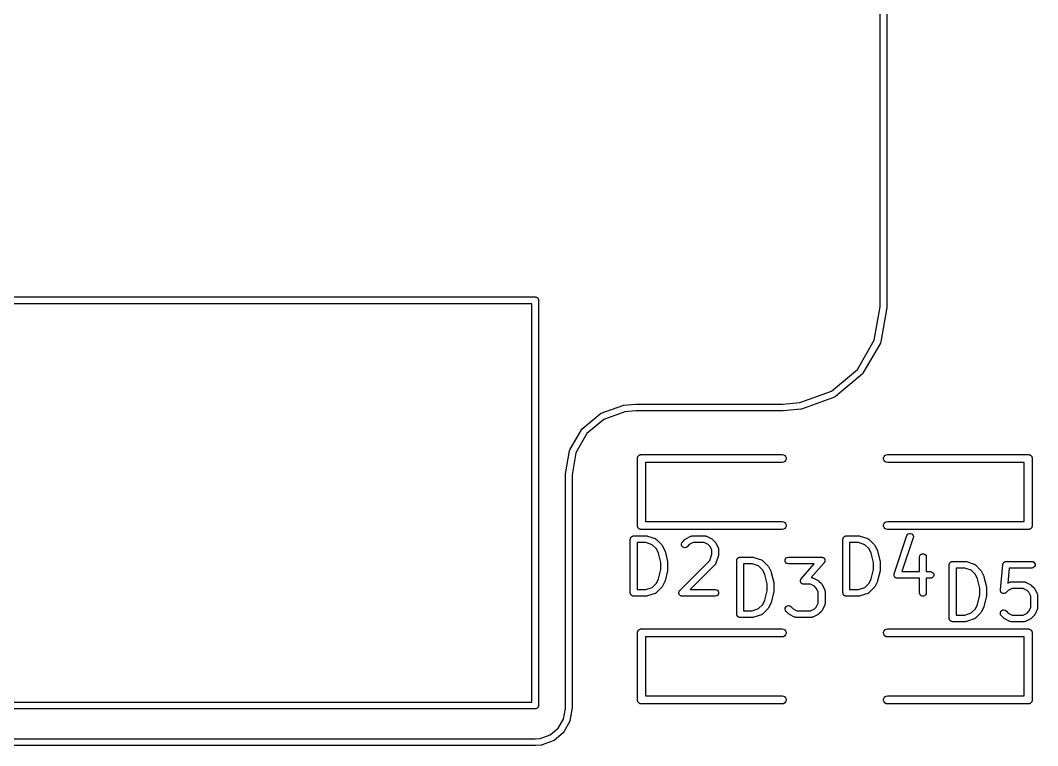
# Model space of a CAD drawing. Extents: x 101.3 to 133.5, y -168.4 to -100.4.
# Drawn here: x 111.66 to 126.86, y -122.08 to -111.24 of the extents above; entities that cross this region are included whole.
import ezdxf

# ---------------------------------------------------------------- set-up
doc = ezdxf.new("R2010")
doc.units = 0
doc.header["$MEASUREMENT"] = 0
doc.layers.add('BLACK', color=7, linetype='CONTINUOUS')

msp = doc.modelspace()

# ---------------------------------------------------------------- linework, layer by layer
at = {"layer": 'Black'}
for p, q in [((124.503, -115.521), (124.503, -111.027)), ((124.603, -111.025), (124.603, -115.525)), ((110.953, -115.375), (119.353, -115.375)), ((119.353, -115.375), (119.357, -115.376)), ((119.357, -115.376), (119.362, -115.376)), ((119.362, -115.376), (119.366, -115.377)), ((119.366, -115.377), (119.37, -115.378)), ((119.37, -115.378), (119.374, -115.38)), ((119.374, -115.38), (119.378, -115.382)), ((119.378, -115.382), (119.381, -115.385)), ((119.381, -115.385), (119.385, -115.387)), ((119.385, -115.387), (119.388, -115.39)), ((119.388, -115.39), (119.391, -115.393)), ((119.391, -115.393), (119.393, -115.397)), ((119.393, -115.397), (119.396, -115.4)), ((119.396, -115.4), (119.398, -115.404)), ((119.398, -115.404), (119.4, -115.408)), ((119.4, -115.408), (119.401, -115.412)), ((119.401, -115.412), (119.402, -115.416)), ((119.402, -115.416), (119.402, -115.421)), ((119.402, -115.421), (119.403, -115.425)), ((119.403, -115.425), (119.403, -121.475)), ((119.303, -115.475), (110.903, -115.475)), ((119.303, -121.425), (119.303, -115.475)), ((124.415, -116.021), (124.503, -115.521)), ((124.602, -115.534), (124.512, -116.047)), ((124.603, -115.525), (124.602, -115.529)), ((124.602, -115.529), (124.602, -115.534)), ((124.163, -116.457), (124.415, -116.021)), ((124.512, -116.047), (124.508, -116.056)), ((124.512, -116.047), (124.512, -116.047)), ((124.506, -116.063), (124.245, -116.514)), ((124.508, -116.056), (124.506, -116.063)), ((124.506, -116.063), (124.506, -116.063)), ((123.778, -116.78), (124.163, -116.457)), ((124.234, -116.527), (123.835, -116.862)), ((124.24, -116.521), (124.234, -116.527)), ((124.234, -116.527), (124.234, -116.527)), ((124.245, -116.514), (124.24, -116.521)), ((124.245, -116.514), (124.245, -116.514)), ((123.303, -116.953), (123.778, -116.78)), ((123.051, -116.975), (123.303, -116.953)), ((123.82, -116.871), (123.331, -117.049)), ((123.835, -116.862), (123.82, -116.871)), ((123.835, -116.862), (123.835, -116.862)), ((120.321, -117.121), (120.336, -117.112)), ((120.336, -117.112), (120.662, -116.993)), ((120.69, -117.089), (120.378, -117.203)), ((120.662, -116.993), (120.669, -116.992)), ((120.669, -116.992), (120.675, -116.99)), ((120.675, -116.99), (120.849, -116.975)), ((120.855, -117.075), (120.69, -117.089)), ((120.849, -116.975), (120.851, -116.975)), ((120.851, -116.975), (120.853, -116.975)), ((120.853, -116.975), (123.051, -116.975)), ((123.053, -117.075), (120.855, -117.075)), ((123.055, -117.075), (123.053, -117.075)), ((123.057, -117.075), (123.055, -117.075)), ((123.318, -117.052), (123.057, -117.075)), ((123.324, -117.05), (123.318, -117.052)), ((123.331, -117.049), (123.324, -117.05)), ((120.055, -117.344), (120.321, -117.121)), ((120.378, -117.203), (120.126, -117.415)), ((120.321, -117.121), (120.321, -117.121)), ((119.87, -117.658), (120.044, -117.357)), ((120.126, -117.415), (119.961, -117.7)), ((120.044, -117.357), (120.055, -117.344)), ((120.055, -117.344), (120.055, -117.344)), ((119.804, -118.016), (119.864, -117.674)), ((119.864, -117.674), (119.867, -117.665)), ((119.864, -117.674), (119.864, -117.674)), ((119.867, -117.665), (119.87, -117.658)), ((119.87, -117.658), (119.87, -117.658)), ((119.961, -117.7), (119.903, -118.029)), ((120.879, -117.788), (120.88, -117.783)), ((120.879, -118.788), (120.879, -117.788)), ((120.88, -117.778), (120.882, -117.773)), ((120.88, -117.783), (120.88, -117.778)), ((120.882, -117.773), (120.883, -117.767)), ((120.883, -117.767), (120.885, -117.763)), ((120.885, -117.763), (120.887, -117.758)), ((120.887, -117.758), (120.89, -117.754)), ((120.89, -117.754), (120.893, -117.749)), ((120.893, -117.749), (120.897, -117.746)), ((120.897, -117.746), (120.9, -117.742)), ((120.9, -117.742), (120.905, -117.739)), ((120.905, -117.739), (120.909, -117.736)), ((120.909, -117.736), (120.914, -117.734)), ((120.914, -117.734), (120.918, -117.732)), ((120.918, -117.732), (120.924, -117.731)), ((120.924, -117.731), (120.929, -117.729)), ((120.929, -117.729), (120.934, -117.729)), ((120.934, -117.729), (120.939, -117.728)), ((120.939, -117.728), (123.039, -117.728)), ((123.039, -117.848), (120.999, -117.848)), ((120.999, -117.848), (120.999, -118.728)), ((123.039, -117.728), (123.06, -117.732)), ((123.06, -117.844), (123.039, -117.848)), ((123.06, -117.732), (123.078, -117.742)), ((123.078, -117.834), (123.06, -117.844)), ((123.078, -117.742), (123.091, -117.758)), ((123.091, -117.818), (123.078, -117.834)), ((123.091, -117.758), (123.098, -117.778)), ((123.098, -117.798), (123.091, -117.818)), ((123.098, -117.778), (123.098, -117.798)), ((124.555, -117.778), (124.562, -117.758)), ((124.555, -117.798), (124.555, -117.778)), ((124.562, -117.818), (124.555, -117.798)), ((124.562, -117.758), (124.575, -117.742)), ((124.575, -117.834), (124.562, -117.818)), ((124.575, -117.742), (124.593, -117.732)), ((124.593, -117.844), (124.575, -117.834)), ((124.593, -117.732), (124.614, -117.728)), ((124.614, -117.848), (124.593, -117.844)), ((124.614, -117.728), (126.714, -117.728)), ((126.654, -117.848), (124.614, -117.848)), ((126.654, -118.728), (126.654, -117.848)), ((126.714, -117.728), (126.719, -117.729)), ((126.719, -117.729), (126.724, -117.729)), ((126.724, -117.729), (126.729, -117.731)), ((126.729, -117.731), (126.735, -117.732)), ((126.735, -117.732), (126.739, -117.734)), ((126.739, -117.734), (126.744, -117.736)), ((126.744, -117.736), (126.748, -117.739)), ((126.748, -117.739), (126.753, -117.742)), ((126.753, -117.742), (126.756, -117.746)), ((126.756, -117.746), (126.76, -117.749)), ((126.76, -117.749), (126.763, -117.754)), ((126.763, -117.754), (126.766, -117.758)), ((126.766, -117.758), (126.768, -117.763)), ((126.768, -117.763), (126.77, -117.767)), ((126.77, -117.767), (126.771, -117.773)), ((126.771, -117.773), (126.773, -117.778)), ((126.773, -117.778), (126.773, -117.783)), ((126.773, -117.783), (126.774, -117.788)), ((126.774, -117.788), (126.774, -118.788)), ((119.803, -118.025), (119.804, -118.021)), ((119.803, -121.521), (119.803, -118.025)), ((119.804, -118.021), (119.804, -118.016)), ((119.903, -118.029), (119.903, -121.525)), ((120.999, -118.728), (123.039, -118.728)), ((123.039, -118.728), (123.06, -118.732)), ((123.06, -118.732), (123.078, -118.742)), ((123.078, -118.742), (123.091, -118.758)), ((123.091, -118.758), (123.098, -118.778)), ((123.098, -118.778), (123.098, -118.798)), ((124.555, -118.778), (124.562, -118.758)), ((124.555, -118.798), (124.555, -118.778)), ((124.562, -118.758), (124.575, -118.742)), ((124.575, -118.742), (124.593, -118.732)), ((124.593, -118.732), (124.614, -118.728)), ((124.614, -118.728), (126.654, -118.728)), ((120.88, -118.793), (120.879, -118.788)), ((120.88, -118.798), (120.88, -118.793)), ((120.882, -118.803), (120.88, -118.798)), ((120.883, -118.809), (120.882, -118.803)), ((120.885, -118.813), (120.883, -118.809)), ((120.887, -118.818), (120.885, -118.813)), ((120.89, -118.822), (120.887, -118.818)), ((120.893, -118.827), (120.89, -118.822)), ((120.897, -118.83), (120.893, -118.827)), ((120.9, -118.834), (120.897, -118.83)), ((120.905, -118.837), (120.9, -118.834)), ((120.909, -118.84), (120.905, -118.837)), ((120.914, -118.842), (120.909, -118.84)), ((120.918, -118.844), (120.914, -118.842)), ((120.924, -118.845), (120.918, -118.844)), ((120.929, -118.847), (120.924, -118.845)), ((120.934, -118.847), (120.929, -118.847)), ((120.939, -118.848), (120.934, -118.847)), ((123.039, -118.848), (120.939, -118.848)), ((123.06, -118.844), (123.039, -118.848)), ((123.078, -118.834), (123.06, -118.844)), ((123.091, -118.818), (123.078, -118.834)), ((123.098, -118.798), (123.091, -118.818)), ((124.562, -118.818), (124.555, -118.798)), ((124.575, -118.834), (124.562, -118.818)), ((124.593, -118.844), (124.575, -118.834)), ((124.614, -118.848), (124.593, -118.844)), ((126.714, -118.848), (124.614, -118.848)), ((124.903, -118.939), (124.911, -118.924)), ((124.911, -118.924), (124.924, -118.912)), ((124.924, -118.912), (124.94, -118.906)), ((124.94, -118.906), (124.958, -118.905)), ((124.958, -118.905), (124.974, -118.911)), ((124.974, -118.911), (124.988, -118.922)), ((124.988, -118.922), (124.997, -118.936)), ((124.997, -118.936), (125, -118.953)), ((126.719, -118.847), (126.714, -118.848)), ((126.724, -118.847), (126.719, -118.847)), ((126.729, -118.845), (126.724, -118.847)), ((126.735, -118.844), (126.729, -118.845)), ((126.739, -118.842), (126.735, -118.844)), ((126.744, -118.84), (126.739, -118.842)), ((126.748, -118.837), (126.744, -118.84)), ((126.753, -118.834), (126.748, -118.837)), ((126.756, -118.83), (126.753, -118.834)), ((126.76, -118.827), (126.756, -118.83)), ((126.763, -118.822), (126.76, -118.827)), ((126.766, -118.818), (126.763, -118.822)), ((126.768, -118.813), (126.766, -118.818)), ((126.77, -118.809), (126.768, -118.813)), ((126.771, -118.803), (126.77, -118.809)), ((126.773, -118.798), (126.771, -118.803)), ((126.774, -118.788), (126.773, -118.793)), ((126.773, -118.793), (126.773, -118.798)), ((120.773, -118.993), (120.774, -118.989)), ((120.773, -119.793), (120.773, -118.993)), ((120.774, -118.984), (120.775, -118.98)), ((120.774, -118.989), (120.774, -118.984)), ((120.775, -118.98), (120.776, -118.976)), ((120.776, -118.976), (120.778, -118.972)), ((120.778, -118.972), (120.78, -118.968)), ((120.78, -118.968), (120.783, -118.965)), ((120.783, -118.965), (120.785, -118.961)), ((120.785, -118.961), (120.788, -118.958)), ((120.788, -118.958), (120.791, -118.955)), ((120.791, -118.955), (120.795, -118.952)), ((120.795, -118.952), (120.798, -118.95)), ((120.798, -118.95), (120.802, -118.948)), ((120.802, -118.948), (120.806, -118.946)), ((120.806, -118.946), (120.81, -118.945)), ((120.81, -118.945), (120.814, -118.944)), ((120.814, -118.944), (120.819, -118.944)), ((120.819, -118.944), (120.823, -118.943)), ((120.823, -118.943), (121.013, -118.943)), ((120.873, -119.043), (120.873, -119.743)), ((121.005, -119.043), (120.873, -119.043)), ((121.101, -119.075), (121.005, -119.043)), ((121.013, -118.943), (121.021, -118.944)), ((121.021, -118.944), (121.029, -118.945)), ((121.029, -118.945), (121.144, -118.984)), ((121.163, -119.137), (121.101, -119.075)), ((121.144, -118.984), (121.146, -118.985)), ((121.146, -118.985), (121.149, -118.986)), ((121.149, -118.986), (121.154, -118.989)), ((121.154, -118.989), (121.159, -118.992)), ((121.159, -118.992), (121.161, -118.994)), ((121.161, -118.994), (121.163, -118.996)), ((121.163, -118.996), (121.239, -119.072)), ((121.239, -119.072), (121.244, -119.078)), ((121.244, -119.078), (121.249, -119.085)), ((121.249, -119.085), (121.287, -119.161)), ((121.535, -119.065), (121.54, -119.048)), ((121.537, -119.082), (121.535, -119.065)), ((121.544, -119.098), (121.537, -119.082)), ((121.54, -119.048), (121.55, -119.034)), ((121.55, -119.034), (121.588, -118.996)), ((121.588, -118.996), (121.594, -118.991)), ((121.594, -118.991), (121.601, -118.986)), ((121.601, -118.986), (121.677, -118.948)), ((121.653, -119.072), (121.62, -119.104)), ((121.711, -119.043), (121.653, -119.072)), ((121.677, -118.948), (121.68, -118.947)), ((121.68, -118.947), (121.682, -118.946)), ((121.682, -118.946), (121.688, -118.945)), ((121.688, -118.945), (121.693, -118.943)), ((121.693, -118.943), (121.696, -118.943)), ((121.696, -118.943), (121.699, -118.943)), ((121.699, -118.943), (121.89, -118.943)), ((121.878, -119.043), (121.711, -119.043)), ((121.936, -119.072), (121.878, -119.043)), ((121.89, -118.943), (121.893, -118.943)), ((121.893, -118.943), (121.895, -118.943)), ((121.895, -118.943), (121.901, -118.945)), ((121.901, -118.945), (121.907, -118.946)), ((121.907, -118.946), (121.909, -118.947)), ((121.909, -118.947), (121.912, -118.948)), ((121.912, -118.948), (121.988, -118.986)), ((121.963, -119.099), (121.936, -119.072)), ((121.988, -118.986), (121.995, -118.991)), ((121.995, -118.991), (122.001, -118.996)), ((122.001, -118.996), (122.039, -119.034)), ((122.039, -119.034), (122.044, -119.04)), ((122.044, -119.04), (122.049, -119.047)), ((122.049, -119.047), (122.087, -119.123)), ((123.948, -118.993), (123.949, -118.989)), ((123.948, -119.793), (123.948, -118.993)), ((123.949, -118.984), (123.95, -118.98)), ((123.949, -118.989), (123.949, -118.984)), ((123.95, -118.98), (123.951, -118.976)), ((123.951, -118.976), (123.953, -118.972)), ((123.953, -118.972), (123.955, -118.968)), ((123.955, -118.968), (123.958, -118.965)), ((123.958, -118.965), (123.96, -118.961)), ((123.96, -118.961), (123.963, -118.958)), ((123.963, -118.958), (123.966, -118.955)), ((123.966, -118.955), (123.97, -118.952)), ((123.97, -118.952), (123.973, -118.95)), ((123.973, -118.95), (123.977, -118.948)), ((123.977, -118.948), (123.981, -118.946)), ((123.981, -118.946), (123.985, -118.945)), ((123.985, -118.945), (123.989, -118.944)), ((123.989, -118.944), (123.994, -118.944)), ((123.994, -118.944), (123.998, -118.943)), ((123.998, -118.943), (124.188, -118.943)), ((124.048, -119.043), (124.048, -119.743)), ((124.18, -119.043), (124.048, -119.043)), ((124.276, -119.075), (124.18, -119.043)), ((124.188, -118.943), (124.196, -118.944)), ((124.196, -118.944), (124.204, -118.945)), ((124.204, -118.945), (124.319, -118.984)), ((124.338, -119.137), (124.276, -119.075)), ((124.319, -118.984), (124.321, -118.985)), ((124.321, -118.985), (124.324, -118.986)), ((124.324, -118.986), (124.329, -118.989)), ((124.329, -118.989), (124.334, -118.992)), ((124.334, -118.992), (124.336, -118.994)), ((124.336, -118.994), (124.338, -118.996)), ((124.338, -118.996), (124.414, -119.072)), ((124.414, -119.072), (124.419, -119.078)), ((124.419, -119.078), (124.424, -119.085)), ((124.424, -119.085), (124.462, -119.161)), ((124.712, -119.51), (124.903, -118.939)), ((124.998, -118.971), (124.829, -119.476)), ((125, -118.953), (124.998, -118.971)), ((121.195, -119.201), (121.163, -119.137)), ((121.23, -119.342), (121.195, -119.201)), ((121.287, -119.161), (121.288, -119.166)), ((121.288, -119.166), (121.291, -119.171)), ((121.291, -119.171), (121.329, -119.324)), ((121.556, -119.11), (121.544, -119.098)), ((121.572, -119.117), (121.556, -119.11)), ((121.589, -119.119), (121.572, -119.117)), ((121.606, -119.114), (121.589, -119.119)), ((121.62, -119.104), (121.606, -119.114)), ((121.96, -119.309), (121.992, -119.213)), ((121.992, -119.157), (121.963, -119.099)), ((121.992, -119.213), (121.992, -119.157)), ((122.09, -119.237), (122.051, -119.352)), ((122.087, -119.123), (122.088, -119.126)), ((122.088, -119.126), (122.089, -119.128)), ((122.089, -119.128), (122.09, -119.134)), ((122.09, -119.134), (122.092, -119.14)), ((122.091, -119.229), (122.09, -119.237)), ((122.092, -119.221), (122.091, -119.229)), ((122.092, -119.14), (122.092, -119.142)), ((122.092, -119.142), (122.092, -119.145)), ((122.092, -119.145), (122.092, -119.221)), ((124.37, -119.201), (124.338, -119.137)), ((124.405, -119.342), (124.37, -119.201)), ((124.462, -119.161), (124.463, -119.166)), ((124.463, -119.166), (124.466, -119.171)), ((124.466, -119.171), (124.504, -119.324)), ((125.094, -119.242), (125.103, -119.227)), ((125.103, -119.227), (125.116, -119.216)), ((125.116, -119.216), (125.132, -119.21)), ((125.132, -119.21), (125.15, -119.21)), ((125.15, -119.21), (125.166, -119.216)), ((125.166, -119.216), (125.179, -119.227)), ((125.179, -119.227), (125.188, -119.242)), ((121.23, -119.444), (121.23, -119.342)), ((121.329, -119.324), (121.329, -119.33)), ((121.329, -119.33), (121.33, -119.336)), ((121.33, -119.336), (121.33, -119.45)), ((121.511, -119.758), (121.96, -119.309)), ((122.039, -119.371), (121.668, -119.743)), ((122.041, -119.369), (122.039, -119.371)), ((122.043, -119.367), (122.041, -119.369)), ((122.046, -119.362), (122.043, -119.367)), ((122.049, -119.357), (122.046, -119.362)), ((122.05, -119.354), (122.049, -119.357)), ((122.051, -119.352), (122.05, -119.354)), ((122.361, -119.302), (122.363, -119.298)), ((122.361, -119.306), (122.361, -119.302)), ((122.361, -119.31), (122.361, -119.306)), ((122.361, -120.11), (122.361, -119.31)), ((122.363, -119.298), (122.364, -119.293)), ((122.364, -119.293), (122.366, -119.29)), ((122.366, -119.29), (122.367, -119.285)), ((122.367, -119.285), (122.37, -119.282)), ((122.37, -119.282), (122.372, -119.278)), ((122.372, -119.278), (122.376, -119.275)), ((122.376, -119.275), (122.378, -119.272)), ((122.378, -119.272), (122.382, -119.27)), ((122.382, -119.27), (122.386, -119.267)), ((122.386, -119.267), (122.39, -119.266)), ((122.39, -119.266), (122.393, -119.263)), ((122.393, -119.263), (122.398, -119.263)), ((122.398, -119.263), (122.402, -119.261)), ((122.402, -119.261), (122.406, -119.261)), ((122.406, -119.261), (122.411, -119.26)), ((122.411, -119.26), (122.601, -119.26)), ((122.461, -119.36), (122.461, -120.06)), ((122.593, -119.36), (122.461, -119.36)), ((122.688, -119.392), (122.593, -119.36)), ((122.601, -119.26), (122.609, -119.262)), ((122.609, -119.262), (122.617, -119.263)), ((122.617, -119.263), (122.731, -119.301)), ((122.75, -119.454), (122.688, -119.392)), ((122.731, -119.301), (122.734, -119.302)), ((122.734, -119.302), (122.736, -119.303)), ((122.736, -119.303), (122.741, -119.307)), ((122.741, -119.307), (122.746, -119.309)), ((122.746, -119.309), (122.748, -119.311)), ((122.748, -119.311), (122.751, -119.313)), ((122.751, -119.313), (122.827, -119.389)), ((122.827, -119.389), (122.831, -119.396)), ((123.085, -119.302), (123.091, -119.285)), ((123.085, -119.319), (123.085, -119.302)), ((123.091, -119.335), (123.085, -119.319)), ((123.091, -119.285), (123.102, -119.272)), ((123.102, -119.349), (123.091, -119.335)), ((123.102, -119.272), (123.117, -119.263)), ((123.117, -119.357), (123.102, -119.349)), ((123.117, -119.263), (123.134, -119.26)), ((123.134, -119.36), (123.117, -119.357)), ((123.134, -119.26), (123.63, -119.26)), ((123.519, -119.36), (123.134, -119.36)), ((123.325, -119.582), (123.519, -119.36)), ((123.667, -119.343), (123.473, -119.565)), ((123.63, -119.26), (123.634, -119.261)), ((123.634, -119.261), (123.639, -119.261)), ((123.639, -119.261), (123.643, -119.263)), ((123.643, -119.263), (123.647, -119.263)), ((123.647, -119.263), (123.651, -119.266)), ((123.651, -119.266), (123.655, -119.268)), ((123.655, -119.268), (123.658, -119.27)), ((123.658, -119.27), (123.662, -119.272)), ((123.662, -119.272), (123.665, -119.276)), ((123.665, -119.276), (123.669, -119.279)), ((123.67, -119.339), (123.667, -119.343)), ((123.669, -119.279), (123.67, -119.282)), ((123.67, -119.282), (123.673, -119.285)), ((123.673, -119.335), (123.67, -119.339)), ((123.673, -119.285), (123.675, -119.29)), ((123.674, -119.332), (123.673, -119.335)), ((123.676, -119.328), (123.674, -119.332)), ((123.675, -119.29), (123.677, -119.294)), ((123.677, -119.324), (123.676, -119.328)), ((123.677, -119.294), (123.677, -119.298)), ((123.677, -119.298), (123.679, -119.302)), ((123.679, -119.319), (123.677, -119.324)), ((123.679, -119.302), (123.679, -119.307)), ((123.679, -119.307), (123.68, -119.311)), ((123.68, -119.311), (123.679, -119.315)), ((123.679, -119.315), (123.679, -119.319)), ((124.405, -119.444), (124.405, -119.342)), ((124.504, -119.324), (124.504, -119.33)), ((124.504, -119.33), (124.505, -119.336)), ((124.505, -119.336), (124.505, -119.45)), ((125.091, -119.26), (125.094, -119.242)), ((125.091, -119.476), (125.091, -119.26)), ((125.188, -119.242), (125.191, -119.26)), ((125.191, -119.26), (125.191, -119.476)), ((125.536, -119.365), (125.538, -119.361)), ((125.536, -119.37), (125.536, -119.365)), ((125.536, -119.374), (125.536, -119.37)), ((125.536, -120.174), (125.536, -119.374)), ((125.538, -119.361), (125.539, -119.357)), ((125.539, -119.357), (125.541, -119.353)), ((125.541, -119.353), (125.542, -119.349)), ((125.542, -119.349), (125.545, -119.346)), ((125.545, -119.346), (125.547, -119.342)), ((125.547, -119.342), (125.551, -119.339)), ((125.551, -119.339), (125.553, -119.336)), ((125.553, -119.336), (125.557, -119.333)), ((125.557, -119.333), (125.561, -119.331)), ((125.561, -119.331), (125.565, -119.329)), ((125.565, -119.329), (125.568, -119.327)), ((125.568, -119.327), (125.573, -119.326)), ((125.573, -119.326), (125.577, -119.325)), ((125.577, -119.325), (125.581, -119.325)), ((125.581, -119.325), (125.586, -119.324)), ((125.586, -119.324), (125.776, -119.324)), ((125.776, -119.324), (125.784, -119.325)), ((125.784, -119.325), (125.792, -119.326)), ((125.792, -119.326), (125.906, -119.365)), ((125.906, -119.365), (125.909, -119.366)), ((125.909, -119.366), (125.911, -119.367)), ((125.911, -119.367), (125.916, -119.37)), ((125.916, -119.37), (125.921, -119.373)), ((125.921, -119.373), (125.923, -119.375)), ((125.923, -119.375), (125.926, -119.377)), ((125.926, -119.377), (126.002, -119.453)), ((126.298, -119.75), (126.336, -119.369)), ((126.336, -119.365), (126.339, -119.359)), ((126.336, -119.367), (126.336, -119.365)), ((126.336, -119.369), (126.336, -119.367)), ((126.339, -119.359), (126.34, -119.352)), ((126.34, -119.352), (126.342, -119.351)), ((126.342, -119.349), (126.347, -119.344)), ((126.342, -119.351), (126.342, -119.349)), ((126.347, -119.344), (126.351, -119.338)), ((126.351, -119.338), (126.352, -119.337)), ((126.352, -119.337), (126.353, -119.336)), ((126.353, -119.336), (126.359, -119.332)), ((126.359, -119.332), (126.365, -119.328)), ((126.365, -119.328), (126.367, -119.328)), ((126.367, -119.328), (126.368, -119.327)), ((126.368, -119.327), (126.375, -119.326)), ((126.375, -119.326), (126.382, -119.324)), ((126.382, -119.324), (126.384, -119.324)), ((126.384, -119.324), (126.386, -119.324)), ((126.386, -119.324), (126.766, -119.324)), ((126.766, -119.324), (126.784, -119.327)), ((126.784, -119.327), (126.799, -119.336)), ((126.799, -119.336), (126.81, -119.349)), ((126.81, -119.349), (126.816, -119.365)), ((126.816, -119.383), (126.81, -119.399)), ((126.816, -119.365), (126.816, -119.383)), ((121.195, -119.585), (121.23, -119.444)), ((121.329, -119.462), (121.291, -119.615)), ((121.33, -119.45), (121.329, -119.456)), ((121.329, -119.456), (121.329, -119.462)), ((122.782, -119.518), (122.75, -119.454)), ((122.818, -119.659), (122.782, -119.518)), ((122.831, -119.396), (122.836, -119.402)), ((122.836, -119.402), (122.874, -119.479)), ((122.874, -119.479), (122.876, -119.484)), ((122.876, -119.484), (122.878, -119.489)), ((122.878, -119.489), (122.916, -119.641)), ((124.37, -119.585), (124.405, -119.444)), ((124.504, -119.462), (124.466, -119.615)), ((124.505, -119.45), (124.504, -119.456)), ((124.504, -119.456), (124.504, -119.462)), ((124.71, -119.528), (124.711, -119.523)), ((124.711, -119.531), (124.71, -119.528)), ((124.711, -119.518), (124.712, -119.514)), ((124.711, -119.523), (124.711, -119.518)), ((124.711, -119.535), (124.711, -119.531)), ((124.712, -119.54), (124.711, -119.535)), ((124.712, -119.514), (124.712, -119.51)), ((124.713, -119.545), (124.712, -119.54)), ((124.715, -119.548), (124.713, -119.545)), ((124.829, -119.476), (125.091, -119.476)), ((125.191, -119.476), (125.255, -119.476)), ((125.255, -119.476), (125.272, -119.479)), ((125.272, -119.479), (125.287, -119.488)), ((125.287, -119.488), (125.298, -119.501)), ((125.298, -119.501), (125.304, -119.518)), ((125.304, -119.535), (125.298, -119.551)), ((125.304, -119.518), (125.304, -119.535)), ((125.636, -119.424), (125.636, -120.124)), ((125.768, -119.424), (125.636, -119.424)), ((125.863, -119.456), (125.768, -119.424)), ((125.925, -119.518), (125.863, -119.456)), ((125.957, -119.582), (125.925, -119.518)), ((126.002, -119.453), (126.006, -119.459)), ((126.006, -119.459), (126.011, -119.466)), ((126.011, -119.466), (126.049, -119.542)), ((126.049, -119.542), (126.051, -119.547)), ((126.431, -119.424), (126.408, -119.65)), ((126.766, -119.424), (126.431, -119.424)), ((126.784, -119.421), (126.766, -119.424)), ((126.799, -119.412), (126.784, -119.421)), ((126.81, -119.399), (126.799, -119.412)), ((121.101, -119.711), (121.163, -119.649)), ((121.163, -119.649), (121.195, -119.585)), ((121.287, -119.625), (121.249, -119.701)), ((121.288, -119.62), (121.287, -119.625)), ((121.291, -119.615), (121.288, -119.62)), ((122.818, -119.761), (122.818, -119.659)), ((122.916, -119.641), (122.917, -119.647)), ((122.917, -119.647), (122.918, -119.653)), ((122.918, -119.653), (122.918, -119.768)), ((123.313, -119.614), (123.314, -119.61)), ((123.314, -119.619), (123.313, -119.614)), ((123.314, -119.606), (123.315, -119.602)), ((123.314, -119.61), (123.314, -119.606)), ((123.314, -119.624), (123.314, -119.619)), ((123.315, -119.627), (123.314, -119.624)), ((123.315, -119.602), (123.316, -119.597)), ((123.316, -119.631), (123.315, -119.627)), ((123.316, -119.597), (123.318, -119.594)), ((123.318, -119.636), (123.316, -119.631)), ((123.318, -119.594), (123.32, -119.59)), ((123.32, -119.64), (123.318, -119.636)), ((123.32, -119.59), (123.323, -119.586)), ((123.322, -119.643), (123.32, -119.64)), ((123.324, -119.647), (123.322, -119.643)), ((123.323, -119.586), (123.325, -119.582)), ((123.328, -119.65), (123.324, -119.647)), ((123.331, -119.653), (123.328, -119.65)), ((123.334, -119.655), (123.331, -119.653)), ((123.337, -119.658), (123.334, -119.655)), ((123.342, -119.66), (123.337, -119.658)), ((123.346, -119.662), (123.342, -119.66)), ((123.35, -119.663), (123.346, -119.662)), ((123.353, -119.664), (123.35, -119.663)), ((123.358, -119.664), (123.353, -119.664)), ((123.363, -119.665), (123.358, -119.664)), ((123.465, -119.665), (123.363, -119.665)), ((123.524, -119.694), (123.465, -119.665)), ((123.473, -119.565), (123.477, -119.565)), ((123.477, -119.565), (123.48, -119.566)), ((123.48, -119.566), (123.483, -119.565)), ((123.483, -119.565), (123.489, -119.567)), ((123.489, -119.567), (123.494, -119.568)), ((123.494, -119.568), (123.497, -119.57)), ((123.497, -119.57), (123.5, -119.57)), ((123.5, -119.57), (123.576, -119.609)), ((123.55, -119.721), (123.524, -119.694)), ((123.576, -119.609), (123.582, -119.613)), ((123.582, -119.613), (123.589, -119.618)), ((123.589, -119.618), (123.627, -119.656)), ((123.627, -119.656), (123.631, -119.663)), ((123.631, -119.663), (123.636, -119.669)), ((123.636, -119.669), (123.674, -119.745)), ((124.276, -119.711), (124.338, -119.649)), ((124.338, -119.649), (124.37, -119.585)), ((124.462, -119.625), (124.424, -119.701)), ((124.463, -119.62), (124.462, -119.625)), ((124.466, -119.615), (124.463, -119.62)), ((124.717, -119.551), (124.715, -119.548)), ((124.72, -119.555), (124.717, -119.551)), ((124.723, -119.559), (124.72, -119.555)), ((124.725, -119.562), (124.723, -119.559)), ((124.728, -119.565), (124.725, -119.562)), ((124.732, -119.567), (124.728, -119.565)), ((124.736, -119.57), (124.732, -119.567)), ((124.74, -119.571), (124.736, -119.57)), ((124.743, -119.573), (124.74, -119.571)), ((124.748, -119.574), (124.743, -119.573)), ((124.753, -119.576), (124.748, -119.574)), ((124.756, -119.576), (124.753, -119.576)), ((124.76, -119.576), (124.756, -119.576)), ((125.091, -119.576), (124.76, -119.576)), ((125.091, -119.793), (125.091, -119.576)), ((125.255, -119.576), (125.191, -119.576)), ((125.191, -119.576), (125.191, -119.793)), ((125.272, -119.573), (125.255, -119.576)), ((125.287, -119.565), (125.272, -119.573)), ((125.298, -119.551), (125.287, -119.565)), ((125.993, -119.723), (125.957, -119.582)), ((126.051, -119.547), (126.053, -119.552)), ((126.053, -119.552), (126.091, -119.705)), ((126.408, -119.65), (126.439, -119.634)), ((126.439, -119.634), (126.442, -119.633)), ((126.442, -119.633), (126.445, -119.632)), ((126.445, -119.632), (126.45, -119.631)), ((126.45, -119.631), (126.456, -119.629)), ((126.456, -119.629), (126.459, -119.629)), ((126.459, -119.629), (126.462, -119.629)), ((126.462, -119.629), (126.652, -119.629)), ((126.652, -119.629), (126.655, -119.629)), ((126.655, -119.629), (126.658, -119.629)), ((126.658, -119.629), (126.664, -119.631)), ((126.664, -119.631), (126.669, -119.632)), ((126.669, -119.632), (126.672, -119.633)), ((126.672, -119.633), (126.675, -119.634)), ((126.675, -119.634), (126.751, -119.672)), ((126.751, -119.672), (126.757, -119.677)), ((126.757, -119.677), (126.764, -119.681)), ((126.764, -119.681), (126.802, -119.72)), ((120.774, -119.797), (120.773, -119.793)), ((120.774, -119.802), (120.774, -119.797)), ((120.775, -119.806), (120.774, -119.802)), ((120.776, -119.81), (120.775, -119.806)), ((120.778, -119.814), (120.776, -119.81)), ((120.78, -119.818), (120.778, -119.814)), ((120.783, -119.821), (120.78, -119.818)), ((120.785, -119.825), (120.783, -119.821)), ((120.788, -119.828), (120.785, -119.825)), ((120.791, -119.831), (120.788, -119.828)), ((120.795, -119.833), (120.791, -119.831)), ((120.798, -119.836), (120.795, -119.833)), ((120.802, -119.838), (120.798, -119.836)), ((120.806, -119.84), (120.802, -119.838)), ((120.81, -119.841), (120.806, -119.84)), ((120.814, -119.842), (120.81, -119.841)), ((120.819, -119.842), (120.814, -119.842)), ((120.823, -119.843), (120.819, -119.842)), ((121.013, -119.843), (120.823, -119.843)), ((120.873, -119.743), (121.005, -119.743)), ((121.005, -119.743), (121.101, -119.711)), ((121.021, -119.842), (121.013, -119.843)), ((121.029, -119.84), (121.021, -119.842)), ((121.144, -119.802), (121.029, -119.84)), ((121.146, -119.801), (121.144, -119.802)), ((121.149, -119.8), (121.146, -119.801)), ((121.154, -119.797), (121.149, -119.8)), ((121.159, -119.794), (121.154, -119.797)), ((121.161, -119.792), (121.159, -119.794)), ((121.163, -119.79), (121.161, -119.792)), ((121.239, -119.714), (121.163, -119.79)), ((121.244, -119.707), (121.239, -119.714)), ((121.249, -119.701), (121.244, -119.707)), ((121.497, -119.789), (121.498, -119.786)), ((121.498, -119.795), (121.497, -119.789)), ((121.498, -119.784), (121.5, -119.778)), ((121.498, -119.786), (121.498, -119.784)), ((121.498, -119.802), (121.498, -119.795)), ((121.498, -119.804), (121.498, -119.802)), ((121.499, -119.806), (121.498, -119.804)), ((121.501, -119.812), (121.499, -119.806)), ((121.5, -119.778), (121.502, -119.772)), ((121.504, -119.818), (121.501, -119.812)), ((121.502, -119.772), (121.503, -119.77)), ((121.503, -119.77), (121.504, -119.768)), ((121.504, -119.768), (121.508, -119.763)), ((121.505, -119.82), (121.504, -119.818)), ((121.506, -119.822), (121.505, -119.82)), ((121.51, -119.826), (121.506, -119.822)), ((121.508, -119.763), (121.511, -119.758)), ((121.515, -119.831), (121.51, -119.826)), ((121.517, -119.832), (121.515, -119.831)), ((121.518, -119.834), (121.517, -119.832)), ((121.524, -119.837), (121.518, -119.834)), ((121.53, -119.84), (121.524, -119.837)), ((121.532, -119.84), (121.53, -119.84)), ((121.534, -119.841), (121.532, -119.84)), ((121.54, -119.842), (121.534, -119.841)), ((121.547, -119.843), (121.54, -119.842)), ((122.042, -119.843), (121.547, -119.843)), ((121.668, -119.743), (122.042, -119.743)), ((122.042, -119.743), (122.059, -119.746)), ((122.059, -119.84), (122.042, -119.843)), ((122.059, -119.746), (122.074, -119.755)), ((122.074, -119.831), (122.059, -119.84)), ((122.074, -119.755), (122.085, -119.768)), ((122.085, -119.818), (122.074, -119.831)), ((122.085, -119.768), (122.091, -119.784)), ((122.091, -119.802), (122.085, -119.818)), ((122.091, -119.784), (122.091, -119.802)), ((122.782, -119.902), (122.818, -119.761)), ((122.916, -119.78), (122.878, -119.932)), ((122.917, -119.774), (122.916, -119.78)), ((122.918, -119.768), (122.917, -119.774)), ((123.58, -119.779), (123.55, -119.721)), ((123.58, -119.946), (123.58, -119.779)), ((123.674, -119.745), (123.675, -119.748)), ((123.675, -119.748), (123.677, -119.75)), ((123.677, -119.75), (123.678, -119.756)), ((123.678, -119.756), (123.679, -119.762)), ((123.679, -119.762), (123.679, -119.765)), ((123.679, -119.765), (123.68, -119.768)), ((123.68, -119.768), (123.68, -119.958)), ((123.949, -119.797), (123.948, -119.793)), ((123.949, -119.802), (123.949, -119.797)), ((123.95, -119.806), (123.949, -119.802)), ((123.951, -119.81), (123.95, -119.806)), ((123.953, -119.814), (123.951, -119.81)), ((123.955, -119.818), (123.953, -119.814)), ((123.958, -119.821), (123.955, -119.818)), ((123.96, -119.825), (123.958, -119.821)), ((123.963, -119.828), (123.96, -119.825)), ((123.966, -119.831), (123.963, -119.828)), ((123.97, -119.833), (123.966, -119.831)), ((123.973, -119.836), (123.97, -119.833)), ((123.977, -119.838), (123.973, -119.836)), ((123.981, -119.84), (123.977, -119.838)), ((123.985, -119.841), (123.981, -119.84)), ((123.989, -119.842), (123.985, -119.841)), ((123.994, -119.842), (123.989, -119.842)), ((123.998, -119.843), (123.994, -119.842)), ((124.188, -119.843), (123.998, -119.843)), ((124.048, -119.743), (124.18, -119.743)), ((124.18, -119.743), (124.276, -119.711)), ((124.196, -119.842), (124.188, -119.843)), ((124.204, -119.84), (124.196, -119.842)), ((124.319, -119.802), (124.204, -119.84)), ((124.321, -119.801), (124.319, -119.802)), ((124.324, -119.8), (124.321, -119.801)), ((124.329, -119.797), (124.324, -119.8)), ((124.334, -119.794), (124.329, -119.797)), ((124.336, -119.792), (124.334, -119.794)), ((124.338, -119.79), (124.336, -119.792)), ((124.414, -119.714), (124.338, -119.79)), ((124.419, -119.707), (124.414, -119.714)), ((124.424, -119.701), (124.419, -119.707)), ((125.094, -119.81), (125.091, -119.793)), ((125.103, -119.825), (125.094, -119.81)), ((125.116, -119.836), (125.103, -119.825)), ((125.132, -119.842), (125.116, -119.836)), ((125.15, -119.842), (125.132, -119.842)), ((125.166, -119.836), (125.15, -119.842)), ((125.179, -119.825), (125.166, -119.836)), ((125.188, -119.81), (125.179, -119.825)), ((125.191, -119.793), (125.188, -119.81)), ((125.957, -119.966), (125.993, -119.825)), ((125.993, -119.825), (125.993, -119.723)), ((126.091, -119.843), (126.053, -119.996)), ((126.091, -119.705), (126.092, -119.711)), ((126.092, -119.837), (126.091, -119.843)), ((126.092, -119.711), (126.093, -119.717)), ((126.093, -119.831), (126.092, -119.837)), ((126.093, -119.717), (126.093, -119.831)), ((126.298, -119.759), (126.298, -119.75)), ((126.298, -119.75), (126.298, -119.75)), ((126.298, -119.75), (126.298, -119.75)), ((126.299, -119.767), (126.298, -119.759)), ((126.299, -119.768), (126.299, -119.767)), ((126.299, -119.767), (126.299, -119.767)), ((126.303, -119.775), (126.299, -119.768)), ((126.306, -119.783), (126.303, -119.775)), ((126.306, -119.784), (126.306, -119.783)), ((126.306, -119.783), (126.306, -119.783)), ((126.312, -119.789), (126.306, -119.784)), ((126.318, -119.795), (126.312, -119.789)), ((126.319, -119.796), (126.318, -119.795)), ((126.326, -119.799), (126.319, -119.796)), ((126.319, -119.796), (126.319, -119.796)), ((126.334, -119.803), (126.326, -119.799)), ((126.343, -119.804), (126.334, -119.803)), ((126.334, -119.803), (126.334, -119.803)), ((126.334, -119.803), (126.334, -119.803)), ((126.351, -119.805), (126.343, -119.804)), ((126.352, -119.805), (126.351, -119.805)), ((126.351, -119.805), (126.351, -119.805)), ((126.36, -119.802), (126.352, -119.805)), ((126.368, -119.8), (126.36, -119.802)), ((126.369, -119.8), (126.368, -119.8)), ((126.368, -119.8), (126.368, -119.8)), ((126.375, -119.795), (126.369, -119.8)), ((126.382, -119.791), (126.375, -119.795)), ((126.383, -119.79), (126.382, -119.791)), ((126.415, -119.758), (126.383, -119.79)), ((126.383, -119.79), (126.383, -119.79)), ((126.474, -119.729), (126.415, -119.758)), ((126.64, -119.729), (126.474, -119.729)), ((126.699, -119.758), (126.64, -119.729)), ((126.725, -119.784), (126.699, -119.758)), ((126.755, -119.843), (126.725, -119.784)), ((126.755, -120.01), (126.755, -119.843)), ((126.802, -119.72), (126.806, -119.726)), ((126.806, -119.726), (126.811, -119.732)), ((126.811, -119.732), (126.849, -119.809)), ((126.849, -119.809), (126.85, -119.811)), ((126.85, -119.811), (126.852, -119.814)), ((126.852, -119.814), (126.853, -119.82)), ((126.853, -119.82), (126.854, -119.825)), ((126.854, -119.825), (126.854, -119.828)), ((126.854, -119.828), (126.855, -119.831)), ((126.855, -119.831), (126.855, -120.022)), ((122.688, -120.029), (122.75, -119.966)), ((122.75, -119.966), (122.782, -119.902)), ((122.874, -119.942), (122.836, -120.018)), ((122.876, -119.937), (122.874, -119.942)), ((122.878, -119.932), (122.876, -119.937)), ((123.093, -120.006), (123.106, -119.993)), ((123.106, -119.993), (123.121, -119.986)), ((123.121, -119.986), (123.139, -119.984)), ((123.139, -119.984), (123.155, -119.989)), ((123.155, -119.989), (123.17, -119.999)), ((123.17, -119.999), (123.202, -120.031)), ((123.55, -120.005), (123.58, -119.946)), ((123.674, -119.98), (123.636, -120.057)), ((123.675, -119.978), (123.674, -119.98)), ((123.677, -119.975), (123.675, -119.978)), ((123.678, -119.969), (123.677, -119.975)), ((123.679, -119.964), (123.678, -119.969)), ((123.68, -119.958), (123.679, -119.961)), ((123.679, -119.961), (123.679, -119.964)), ((125.925, -120.03), (125.957, -119.966)), ((126.051, -120.001), (126.049, -120.006)), ((126.053, -119.996), (126.051, -120.001)), ((122.361, -120.115), (122.361, -120.11)), ((122.361, -120.119), (122.361, -120.115)), ((122.363, -120.123), (122.361, -120.119)), ((122.364, -120.128), (122.363, -120.123)), ((122.366, -120.131), (122.364, -120.128)), ((122.367, -120.135), (122.366, -120.131)), ((122.37, -120.139), (122.367, -120.135)), ((122.372, -120.143), (122.37, -120.139)), ((122.376, -120.145), (122.372, -120.143)), ((122.378, -120.149), (122.376, -120.145)), ((122.382, -120.151), (122.378, -120.149)), ((122.386, -120.154), (122.382, -120.151)), ((122.461, -120.06), (122.593, -120.06)), ((122.593, -120.06), (122.688, -120.029)), ((122.731, -120.12), (122.617, -120.158)), ((122.734, -120.118), (122.731, -120.12)), ((122.736, -120.118), (122.734, -120.118)), ((122.741, -120.114), (122.736, -120.118)), ((122.746, -120.111), (122.741, -120.114)), ((122.748, -120.109), (122.746, -120.111)), ((122.751, -120.108), (122.748, -120.109)), ((122.827, -120.031), (122.751, -120.108)), ((122.831, -120.025), (122.827, -120.031)), ((122.836, -120.018), (122.831, -120.025)), ((123.085, -120.039), (123.086, -120.021)), ((123.089, -120.055), (123.085, -120.039)), ((123.086, -120.021), (123.093, -120.006)), ((123.099, -120.07), (123.089, -120.055)), ((123.137, -120.108), (123.099, -120.07)), ((123.144, -120.112), (123.137, -120.108)), ((123.15, -120.117), (123.144, -120.112)), ((123.226, -120.155), (123.15, -120.117)), ((123.202, -120.031), (123.26, -120.06)), ((123.26, -120.06), (123.465, -120.06)), ((123.465, -120.06), (123.524, -120.031)), ((123.576, -120.117), (123.5, -120.155)), ((123.524, -120.031), (123.55, -120.005)), ((123.582, -120.112), (123.576, -120.117)), ((123.589, -120.108), (123.582, -120.112)), ((123.627, -120.07), (123.589, -120.108)), ((123.631, -120.063), (123.627, -120.07)), ((123.636, -120.057), (123.631, -120.063)), ((125.636, -120.124), (125.768, -120.124)), ((125.768, -120.124), (125.863, -120.092)), ((125.863, -120.092), (125.925, -120.03)), ((126.002, -120.095), (125.926, -120.171)), ((126.006, -120.088), (126.002, -120.095)), ((126.011, -120.082), (126.006, -120.088)), ((126.049, -120.006), (126.011, -120.082)), ((126.298, -120.102), (126.299, -120.085)), ((126.302, -120.119), (126.298, -120.102)), ((126.299, -120.085), (126.306, -120.069)), ((126.312, -120.133), (126.302, -120.119)), ((126.306, -120.069), (126.319, -120.057)), ((126.35, -120.171), (126.312, -120.133)), ((126.319, -120.057), (126.334, -120.049)), ((126.334, -120.049), (126.352, -120.048)), ((126.352, -120.048), (126.369, -120.052)), ((126.369, -120.052), (126.383, -120.062)), ((126.383, -120.062), (126.415, -120.095)), ((126.415, -120.095), (126.474, -120.124)), ((126.474, -120.124), (126.64, -120.124)), ((126.64, -120.124), (126.699, -120.095)), ((126.699, -120.095), (126.725, -120.068)), ((126.725, -120.068), (126.755, -120.01)), ((126.802, -120.133), (126.764, -120.171)), ((126.806, -120.127), (126.802, -120.133)), ((126.811, -120.12), (126.806, -120.127)), ((126.849, -120.044), (126.811, -120.12)), ((126.85, -120.041), (126.849, -120.044)), ((126.852, -120.039), (126.85, -120.041)), ((126.853, -120.033), (126.852, -120.039)), ((126.854, -120.027), (126.853, -120.033)), ((126.855, -120.022), (126.854, -120.024)), ((126.854, -120.024), (126.854, -120.027)), ((122.39, -120.155), (122.386, -120.154)), ((122.393, -120.157), (122.39, -120.155)), ((122.398, -120.158), (122.393, -120.157)), ((122.402, -120.16), (122.398, -120.158)), ((122.406, -120.16), (122.402, -120.16)), ((122.411, -120.16), (122.406, -120.16)), ((122.601, -120.16), (122.411, -120.16)), ((122.609, -120.159), (122.601, -120.16)), ((122.617, -120.158), (122.609, -120.159)), ((123.229, -120.156), (123.226, -120.155)), ((123.232, -120.157), (123.229, -120.156)), ((123.237, -120.158), (123.232, -120.157)), ((123.243, -120.16), (123.237, -120.158)), ((123.246, -120.16), (123.243, -120.16)), ((123.249, -120.16), (123.246, -120.16)), ((123.477, -120.16), (123.249, -120.16)), ((123.48, -120.16), (123.477, -120.16)), ((123.483, -120.16), (123.48, -120.16)), ((123.489, -120.158), (123.483, -120.16)), ((123.494, -120.157), (123.489, -120.158)), ((123.497, -120.156), (123.494, -120.157)), ((123.5, -120.155), (123.497, -120.156)), ((125.536, -120.178), (125.536, -120.174)), ((125.536, -120.183), (125.536, -120.178)), ((125.538, -120.187), (125.536, -120.183)), ((125.539, -120.191), (125.538, -120.187)), ((125.541, -120.195), (125.539, -120.191)), ((125.542, -120.199), (125.541, -120.195)), ((125.545, -120.202), (125.542, -120.199)), ((125.547, -120.206), (125.545, -120.202)), ((125.551, -120.209), (125.547, -120.206)), ((125.553, -120.212), (125.551, -120.209)), ((125.557, -120.214), (125.553, -120.212)), ((125.561, -120.217), (125.557, -120.214)), ((125.565, -120.219), (125.561, -120.217)), ((125.568, -120.221), (125.565, -120.219)), ((125.573, -120.222), (125.568, -120.221)), ((125.577, -120.223), (125.573, -120.222)), ((125.581, -120.223), (125.577, -120.223)), ((125.586, -120.224), (125.581, -120.223)), ((125.776, -120.224), (125.586, -120.224)), ((125.784, -120.223), (125.776, -120.224)), ((125.792, -120.221), (125.784, -120.223)), ((125.906, -120.183), (125.792, -120.221)), ((125.909, -120.182), (125.906, -120.183)), ((125.911, -120.181), (125.909, -120.182)), ((125.916, -120.178), (125.911, -120.181)), ((125.921, -120.175), (125.916, -120.178)), ((125.923, -120.173), (125.921, -120.175)), ((125.926, -120.171), (125.923, -120.173)), ((126.357, -120.176), (126.35, -120.171)), ((126.363, -120.181), (126.357, -120.176)), ((126.439, -120.219), (126.363, -120.181)), ((126.442, -120.219), (126.439, -120.219)), ((126.445, -120.221), (126.442, -120.219)), ((126.45, -120.222), (126.445, -120.221)), ((126.456, -120.224), (126.45, -120.222)), ((126.459, -120.223), (126.456, -120.224)), ((126.462, -120.224), (126.459, -120.223)), ((126.652, -120.224), (126.462, -120.224)), ((126.655, -120.223), (126.652, -120.224)), ((126.658, -120.224), (126.655, -120.223)), ((126.664, -120.222), (126.658, -120.224)), ((126.669, -120.221), (126.664, -120.222)), ((126.672, -120.219), (126.669, -120.221)), ((126.675, -120.219), (126.672, -120.219)), ((126.751, -120.181), (126.675, -120.219)), ((126.757, -120.176), (126.751, -120.181)), ((126.764, -120.171), (126.757, -120.176)), ((120.879, -120.391), (120.88, -120.386)), ((120.879, -121.391), (120.879, -120.391)), ((120.88, -120.381), (120.882, -120.376)), ((120.88, -120.386), (120.88, -120.381)), ((120.882, -120.376), (120.883, -120.371)), ((120.883, -120.371), (120.885, -120.366)), ((120.885, -120.366), (120.887, -120.361)), ((120.887, -120.361), (120.89, -120.357)), ((120.89, -120.357), (120.893, -120.353)), ((120.893, -120.353), (120.897, -120.35)), ((120.897, -120.35), (120.9, -120.346)), ((120.9, -120.346), (120.905, -120.343)), ((120.905, -120.343), (120.909, -120.34)), ((120.909, -120.34), (120.914, -120.338)), ((120.914, -120.338), (120.918, -120.335)), ((120.918, -120.335), (120.924, -120.334)), ((120.924, -120.334), (120.929, -120.332)), ((120.929, -120.332), (120.934, -120.332)), ((120.934, -120.332), (120.939, -120.331)), ((120.939, -120.331), (123.039, -120.331)), ((123.039, -120.451), (120.999, -120.451)), ((120.999, -120.451), (120.999, -121.331)), ((123.039, -120.331), (123.06, -120.335)), ((123.06, -120.448), (123.039, -120.451)), ((123.06, -120.335), (123.078, -120.346)), ((123.078, -120.437), (123.06, -120.448)), ((123.078, -120.346), (123.091, -120.361)), ((123.091, -120.421), (123.078, -120.437)), ((123.091, -120.361), (123.098, -120.381)), ((123.098, -120.402), (123.091, -120.421)), ((123.098, -120.381), (123.098, -120.402)), ((124.555, -120.381), (124.562, -120.361)), ((124.555, -120.402), (124.555, -120.381)), ((124.562, -120.421), (124.555, -120.402)), ((124.562, -120.361), (124.575, -120.346)), ((124.575, -120.437), (124.562, -120.421)), ((124.575, -120.346), (124.593, -120.335)), ((124.593, -120.448), (124.575, -120.437)), ((124.593, -120.335), (124.614, -120.331)), ((124.614, -120.451), (124.593, -120.448)), ((124.614, -120.331), (126.714, -120.331)), ((126.654, -120.451), (124.614, -120.451)), ((126.654, -121.331), (126.654, -120.451)), ((126.714, -120.331), (126.719, -120.332)), ((126.719, -120.332), (126.724, -120.332)), ((126.724, -120.332), (126.729, -120.334)), ((126.729, -120.334), (126.735, -120.335)), ((126.735, -120.335), (126.739, -120.338)), ((126.739, -120.338), (126.744, -120.34)), ((126.744, -120.34), (126.748, -120.343)), ((126.748, -120.343), (126.753, -120.346)), ((126.753, -120.346), (126.756, -120.35)), ((126.756, -120.35), (126.76, -120.353)), ((126.76, -120.353), (126.763, -120.357)), ((126.763, -120.357), (126.766, -120.361)), ((126.766, -120.361), (126.768, -120.366)), ((126.768, -120.366), (126.77, -120.371)), ((126.77, -120.371), (126.771, -120.376)), ((126.771, -120.376), (126.773, -120.381)), ((126.773, -120.381), (126.773, -120.386)), ((126.773, -120.386), (126.774, -120.391)), ((126.774, -120.391), (126.774, -121.391)), ((120.999, -121.331), (123.039, -121.331)), ((123.039, -121.331), (123.06, -121.335)), ((123.06, -121.335), (123.078, -121.346)), ((123.078, -121.346), (123.091, -121.361)), ((123.091, -121.361), (123.098, -121.381)), ((124.555, -121.381), (124.562, -121.361)), ((124.562, -121.361), (124.575, -121.346)), ((124.575, -121.346), (124.593, -121.335)), ((124.593, -121.335), (124.614, -121.331)), ((124.614, -121.331), (126.654, -121.331)), ((106.103, -121.425), (119.303, -121.425)), ((119.374, -121.52), (119.37, -121.522)), ((119.378, -121.518), (119.374, -121.52)), ((119.381, -121.515), (119.378, -121.518)), ((119.385, -121.513), (119.381, -121.515)), ((119.388, -121.51), (119.385, -121.513)), ((119.391, -121.507), (119.388, -121.51)), ((119.393, -121.503), (119.391, -121.507)), ((119.396, -121.5), (119.393, -121.503)), ((119.398, -121.496), (119.396, -121.5)), ((119.4, -121.492), (119.398, -121.496)), ((119.401, -121.488), (119.4, -121.492)), ((119.402, -121.484), (119.401, -121.488)), ((119.403, -121.475), (119.402, -121.479)), ((119.402, -121.479), (119.402, -121.484)), ((120.88, -121.397), (120.879, -121.391)), ((120.88, -121.402), (120.88, -121.397)), ((120.882, -121.407), (120.88, -121.402)), ((120.883, -121.412), (120.882, -121.407)), ((120.885, -121.417), (120.883, -121.412)), ((120.887, -121.421), (120.885, -121.417)), ((120.89, -121.426), (120.887, -121.421)), ((120.893, -121.43), (120.89, -121.426)), ((120.897, -121.433), (120.893, -121.43)), ((120.9, -121.437), (120.897, -121.433)), ((120.905, -121.44), (120.9, -121.437)), ((120.909, -121.443), (120.905, -121.44)), ((120.914, -121.445), (120.909, -121.443)), ((120.918, -121.448), (120.914, -121.445)), ((120.924, -121.449), (120.918, -121.448)), ((120.929, -121.451), (120.924, -121.449)), ((120.934, -121.451), (120.929, -121.451)), ((120.939, -121.451), (120.934, -121.451)), ((123.039, -121.451), (120.939, -121.451)), ((123.06, -121.448), (123.039, -121.451)), ((123.078, -121.437), (123.06, -121.448)), ((123.091, -121.421), (123.078, -121.437)), ((123.098, -121.402), (123.091, -121.421)), ((123.098, -121.381), (123.098, -121.402)), ((124.555, -121.402), (124.555, -121.381)), ((124.562, -121.421), (124.555, -121.402)), ((124.575, -121.437), (124.562, -121.421)), ((124.593, -121.448), (124.575, -121.437)), ((124.614, -121.451), (124.593, -121.448)), ((126.714, -121.451), (124.614, -121.451)), ((126.719, -121.451), (126.714, -121.451)), ((126.724, -121.451), (126.719, -121.451)), ((126.729, -121.449), (126.724, -121.451)), ((126.735, -121.448), (126.729, -121.449)), ((126.739, -121.445), (126.735, -121.448)), ((126.744, -121.443), (126.739, -121.445)), ((126.748, -121.44), (126.744, -121.443)), ((126.753, -121.437), (126.748, -121.44)), ((126.756, -121.433), (126.753, -121.437)), ((126.76, -121.43), (126.756, -121.433)), ((126.763, -121.426), (126.76, -121.43)), ((126.766, -121.421), (126.763, -121.426)), ((126.768, -121.417), (126.766, -121.421)), ((126.77, -121.412), (126.768, -121.417)), ((126.771, -121.407), (126.77, -121.412)), ((126.773, -121.402), (126.771, -121.407)), ((126.774, -121.391), (126.773, -121.397)), ((126.773, -121.397), (126.773, -121.402)), ((119.353, -121.525), (106.053, -121.525)), ((119.357, -121.524), (119.353, -121.525)), ((119.362, -121.524), (119.357, -121.524)), ((119.366, -121.523), (119.362, -121.524)), ((119.37, -121.522), (119.366, -121.523)), ((119.775, -121.679), (119.803, -121.521)), ((119.902, -121.534), (119.872, -121.705)), ((119.903, -121.525), (119.902, -121.529)), ((119.902, -121.529), (119.902, -121.534)), ((119.578, -121.914), (119.697, -121.814)), ((119.697, -121.814), (119.775, -121.679)), ((119.866, -121.721), (119.779, -121.871)), ((119.869, -121.714), (119.866, -121.721)), ((119.866, -121.721), (119.866, -121.721)), ((119.872, -121.705), (119.869, -121.714)), ((119.872, -121.705), (119.872, -121.705)), ((107.057, -121.975), (119.351, -121.975)), ((119.351, -121.975), (119.429, -121.968)), ((119.429, -121.968), (119.578, -121.914)), ((119.768, -121.885), (119.635, -121.996)), ((119.779, -121.871), (119.768, -121.885)), ((119.768, -121.885), (119.768, -121.885)), ((119.353, -122.075), (107.053, -122.075)), ((119.355, -122.075), (119.353, -122.075)), ((119.357, -122.075), (119.355, -122.075)), ((119.444, -122.067), (119.357, -122.075)), ((119.45, -122.066), (119.444, -122.067)), ((119.457, -122.064), (119.45, -122.066)), ((119.62, -122.005), (119.457, -122.064)), ((119.635, -121.996), (119.62, -122.005)), ((119.635, -121.996), (119.635, -121.996))]:
    msp.add_line(p, q, dxfattribs=at)

doc.saveas('drawing.dxf')
